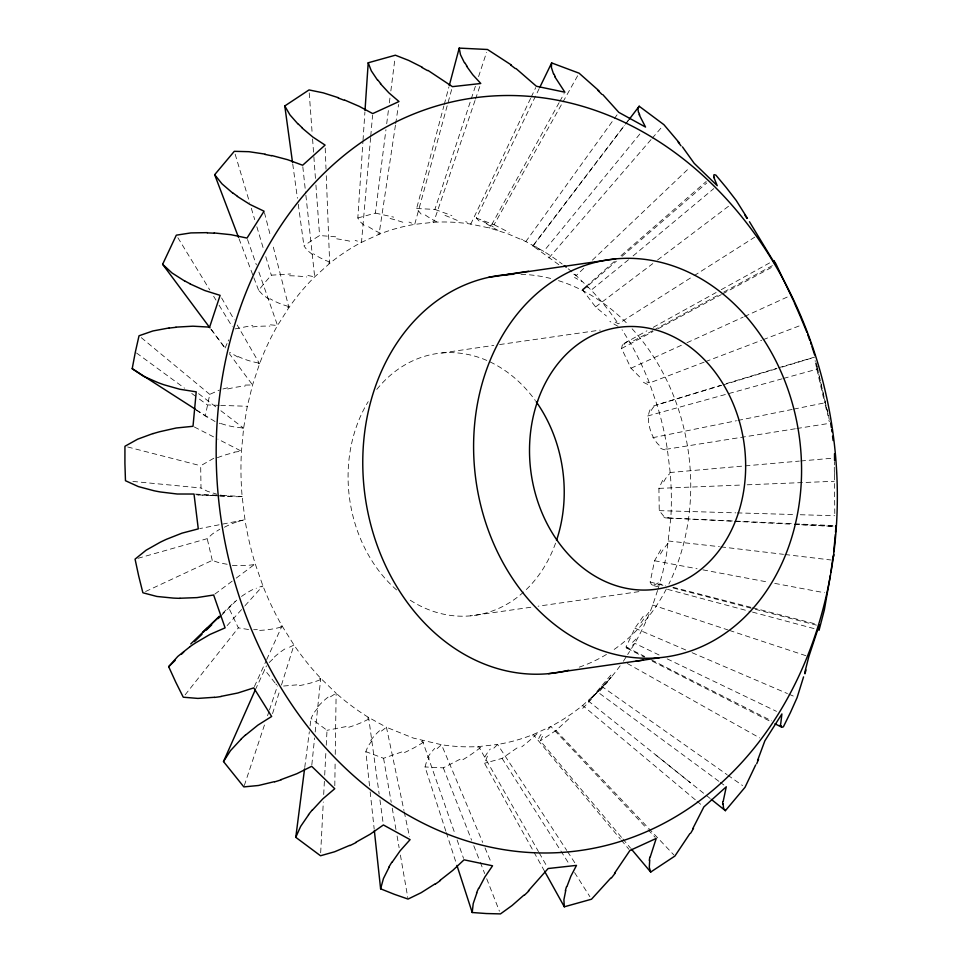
<?xml version="1.0" encoding="UTF-8"?>
<svg xmlns="http://www.w3.org/2000/svg" width="962" height="962" viewBox="0 0 962 962"><rect width="100%" height="100%" fill="white"/><g stroke="black" fill="none" stroke-linecap="round" stroke-linejoin="round"><path stroke-width="0.72" stroke-dasharray="4.81 3.61" d="M834.788 513.6L834.294 467.159M334.8 785.726L335.137 761.868M335.245 754.412L336.135 693.253L320.719 678.294A263.335 214.081 81.8 0 1 293.987 645.009L282.046 625.913A263.335 214.081 81.8 0 1 262.903 585.822L255.243 563.888A263.335 214.081 81.8 0 1 244.985 519.72L242.135 496.452A263.335 214.081 81.8 0 1 241.45 451.214L243.614 428.186L247.306 406.289L252.561 384.968L259.572 363.756A263.335 214.081 81.8 0 1 277.537 325.505L288.925 307.551A263.335 214.081 81.8 0 1 314.682 276.864L329.677 263.396A263.335 214.081 81.8 0 1 361.484 242.364L379.04 234.307A263.335 214.081 81.8 0 1 414.718 224.362L433.67 222.258A263.335 214.081 81.8 0 1 470.791 224.086L489.826 228.078L508.032 233.886L525.865 241.558L543.698 251.359A263.335 214.081 81.8 0 1 562.169 264.021M213.804 458.249L200.673 465.752L201.01 487.999L207.479 491.317L216.63 494.131M663.888 516.402L659.247 510.63L658.91 488.371L663.323 478.932M834.355 464.947L834.487 461.592M639.61 376.888L631 368.23L621.572 348.509L622.173 345.562L623.749 343.674M320.671 852.777L323.304 801.995M323.701 794.528L324.386 781.084M324.699 775.107L325.865 752.705M326.25 745.237L327.02 730.302L311.039 718.398L314.069 712.565L319.107 706.541M364.093 225.349L359.98 221.525L357.828 217.989L362.927 141.823M363.023 140.38L364.911 112.025M370.623 137.554L361.484 242.364L355.182 240.44M370.755 136.063L372.583 115.103M445.839 831.168L425.024 766.954L426.226 762.746L429.256 757.731M311.832 764.814L314.586 737.962M315.199 731.998L320.719 678.294L319.42 678.847M539.201 88.564L476.346 218.085L479.413 221.356M357.828 217.989L375.384 213.107L385.942 129.69M386.7 123.725L388.588 108.838M389.333 102.874L390.091 96.921M390.849 90.957L394.997 58.189M304.75 767.448L309.331 731.769M310.089 725.829L311.039 718.398M395.454 125.132L379.04 234.307L377.97 233.826M395.683 123.665L398.569 104.485M215.055 421.524L205.363 415.62L209.764 394.36L219.276 390.127M660.774 549.747L654.557 560.75L650.156 582.01L651.418 584.439L653.354 585.557M659.198 445.238C651.094 438.323 644.793 417.845 650.697 408.646M369.54 785.942L365.849 751.659L367.869 746.476L371.837 740.8M421.091 214.069L416.63 208.513L443.879 105.904M444.264 104.461L448.857 87.121M451.635 89.55L414.718 224.362L409.006 222.066M272.547 713.612L279.701 690.752M281.481 685.028L293.987 645.009L287.722 648.099M416.63 208.513L434.896 209.415L475.745 85.197M478.571 76.623L486.556 52.357M657.575 590.452L652.741 605.062A263.335 214.081 81.8 0 1 634.776 643.325L627.669 654.521M658.008 589.129L662.59 573.196L666.558 554.473L670.851 517.616A263.335 214.081 81.8 0 0 670.177 472.378L667.327 449.11A263.335 214.081 81.8 0 0 657.058 404.942L649.41 383.008A263.335 214.081 81.8 0 0 630.254 342.917L622.053 329.786M244.324 785.485L265.175 722.835M267.544 715.716L268.963 711.447M269.432 710.016L277.489 685.822M475.024 100.481L433.67 222.258L432.732 221.777M475.505 99.074L480.315 84.909M211.412 329.521L225.721 348.809L225.024 348.196L227.092 343.434M643.205 616.269L634.896 628.186L626.058 647.005L626.719 648.16L628.318 647.955M255.327 689.766L266.51 665.836M254.401 686.531L266.077 660.942M266.69 659.595L282.046 625.913L280.663 626.334M228.162 341.065L228.703 339.887M530.591 98.401L470.791 224.086L465.728 221.609M531.228 97.054L535.738 87.59M710.197 798.508L588.6 701.178L611.832 673.953M558.826 264.694L532.84 245.911L624.939 124.675M559.114 102.657L489.826 228.078L489.021 227.621M559.836 101.347L564.165 93.506M476.346 218.085L494.071 224.723L562.229 103.235M562.962 101.924L577.621 75.806M623.388 661.267L626.959 655.651M487.445 756.204L484.535 763.263L544.372 870.911M542.436 736.291L540.331 740.836L621.897 837.83M221.392 615.452L237.782 599.11M617.075 114.827L525.865 241.558L521.476 239.117M625.829 123.521L628.475 120.034M532.9 246.068L624.639 125.361M625.553 124.17L628.282 120.587M269.264 299.374L262.951 294.997L258.646 290.296L264.839 282.6L271.32 275.192L290.608 273.942M185.125 694.853L238.348 627.861L228.92 608.14M639.826 134.043L543.698 251.359L543.013 250.974M548.881 257.984L651.238 139.358M652.224 138.227L662.938 125.806M227.104 625.637L244.011 606.842M244.997 605.735L262.903 585.822L256.157 588.299M547.727 729.737L550.829 726.454A263.335 214.081 81.8 0 0 582.635 705.423L597.618 691.967A263.335 214.081 81.8 0 0 620.454 665.379M269.204 662.505L274.639 657.311M592.063 697.739L611.159 677.248L590.728 699.121L591.365 698.46M137.951 558.309L207.215 538.66L212.674 533.754L219.817 529.208M493.891 748.111L497.582 744.456A263.335 214.081 81.8 0 0 533.261 734.523L550.829 726.454L647.005 828.643M593.638 696.103L597.618 691.967L719.071 781.457M590.259 699.614L588.648 701.214M581.95 706.12L582.635 705.423L695.839 800.228M222.607 613.275L235.101 601.31M652.248 605.543L652.741 605.062L727.945 629.93M583.754 268.362L576.178 275.565L572.45 273.388M592.412 260.125L689.838 167.436M437.169 748.568L441.522 744.732A263.335 214.081 81.8 0 0 478.643 746.572L497.582 744.456L566.738 850.42M568.782 718.867L555.976 730.483L540.331 740.836M532.455 735.269L533.261 734.523L620.346 839.008M614.369 261.448L582.419 289.718L595.574 306.926L606.457 316.017M621.007 255.664L706.18 181.505M582.431 290.56L616.353 261.195M622.005 256.313L706.805 182.924M628.487 259.764L591.017 290.247M633.092 255.916L713.792 188.6M632.467 645.358L634.776 643.325L660.425 655.639M381.433 731.06L386.447 727.272L413.263 738.058L441.522 744.732L482.696 842.399M477.693 747.33L478.643 746.572L538.516 851.671M517.003 747.967L502.092 758.381L484.535 763.263M595.574 306.926L652.789 263.612M657.551 260.005L730.242 204.954M214.839 594.119L235.041 579.004M236.231 578.114L255.243 563.888L253.812 564.153M668.253 540.969L719.396 546.681M312.313 254.449L307.118 250.168L303.944 245.887L311.676 240.524L319.588 235.546L338.66 237.025M330.447 696.801L336.135 693.253A263.335 214.081 81.8 0 0 368.614 717.46L386.447 727.272L403.956 810.461M421.404 741.474L422.486 740.752L455.134 834.307M582.9 288.853L584.319 288.444M615.175 322.078L618.313 323.809L692.844 276.479M694.107 275.673L754.737 237.157M460.004 759.258L443.29 767.856L425.024 766.954M623.977 343.506L646.909 330.82M653.27 327.296L716.101 292.532M721.223 289.682L771.259 262.001M367.424 718.121L368.614 717.46L379.148 794.035M652.645 330.736L629.761 342.773M653.968 330.026L718.506 294.937M723.773 292.075L773.833 264.863M621.572 348.509L653.078 331.481M658.321 328.643L721.32 294.588M722.63 293.879L773.821 266.209M657.623 585.112L659.752 583.862L665.548 585.353M145.599 591.498L212.265 560.389L219.432 562.878L227.994 564.417M631 368.23L681.673 345.142M687 342.712L743.157 317.135M744.516 316.51L788.287 296.573M401.683 751.971L383.573 758.284L365.849 751.659M669.744 472.546L799.29 461.099M704.148 362.145L649.41 383.008L646.753 381.89M705.555 361.616L761.712 340.223M763.106 339.682L802.416 324.711M532.864 245.875L535.088 246.729M235.125 328.908L252.778 325.36M653.739 405.856L720.851 385.257M726.466 383.549L776.995 368.23M721.789 385.329L656.613 404.942M723.232 384.896L776.442 368.783M782.202 367.039L813.84 357.455M778.39 367.821L814.766 357.046M346.019 726.599L327.02 730.302M237.891 521.464L244.985 519.72L199.735 528.595M222.931 388.997L227.741 387.77M647.666 415.981L782.118 378.824M783.561 378.415L816.822 369.228L816.618 368.278M652.705 437.71L736.471 420.731M737.938 420.442L792.303 409.415M793.782 409.115L824.638 402.862L827.272 413.071M234.175 452.14L241.45 451.214L217.881 439.093M795.333 428.763L667.327 449.11L665.007 448.725M796.801 428.523L829.172 423.388M296.789 684.872L282.792 686.11M441.774 352.982L493.807 345.394M638.912 591.642L538.119 606.204M499.567 344.564L600.3 330.086M530.82 607.262L470.538 615.848M800.781 460.978L833.429 458.116M240.68 496.548L242.135 496.452L220.262 495.358M668.722 518.037L832.924 525.577M245.274 385.077L252.561 384.968L229.305 353.631M658.91 488.371L741.329 485.04M747.173 484.8L834.234 481.289M257.347 629.641L253.643 629.701M659.247 510.63L735.75 512.854M737.253 512.89L794.251 514.55M800.252 514.73L834.751 515.728M219.216 405.327L207.383 404.93L197.775 397.883M220.695 405.375L247.306 406.289M242.171 428.126L243.614 428.186L219.913 410.004M198.1 494.913L218.602 495.851M219.973 495.911L230.471 496.368L196.597 494.817M195.478 494.107L218.807 495.274M667.46 517.941L733.128 521.26M734.439 521.32L791.738 524.218M794.492 524.362L834.042 526.37L794.66 524.374M270.43 324.819L277.537 325.505L258.345 270.502M248.581 629.533L238.348 627.861M132.864 481.433L201.01 487.999M720.887 546.861L783.501 554.328M784.992 554.509L831.216 560.016M375.384 213.107L393.65 217.123M258.177 363.552L259.572 363.756L237.229 325.048M307.912 275.493L314.682 276.864L305.856 195.009M654.557 560.75L697.065 568.746M702.921 569.853L768.878 582.275M774.735 583.381L824.566 592.76M287.614 307.227L288.925 307.551L272.595 244.276M127.645 446.969L200.673 465.752M672.811 587.217L751.13 607.371M752.585 607.743L816.401 624.17M650.156 582.01L664.61 585.762M673.28 588.01L753.895 608.91M755.314 609.283L816.413 625.12M653.619 585.617L657.792 586.736M667.544 589.345L751.057 611.724M752.476 612.097L814.778 628.787M434.896 209.415L451.839 215.584M729.364 630.399L805.976 655.723M328.475 262.975L329.677 263.396L326.25 175.048M219.276 423.196L220.334 423.569M634.896 628.186L687.121 650.565M692.075 652.693L787.445 693.566M788.828 694.155L794.323 696.512M237.891 357.058L229.629 352.332M667.171 658.874L776.502 711.363M494.071 224.723L509.259 232.515M626.058 647.005L644.72 656.481M651.394 659.86L771.584 720.839M626.887 648.208L644.444 657.166M652.284 661.171L771.091 721.777M194.312 426.972L216.57 438.419M627.32 663.479L759.619 737.878M196.092 410.089L208.994 418.338M196.212 409.752L205.363 415.62M601.274 686.074L727.056 774.65M727.825 775.192L742.568 785.581M136.532 353.006L184.572 388.203M191.775 393.482L196.585 397.005M720.273 782.346L723.869 785.004M198.593 393.65L218.735 409.103M655.976 755.11L690.572 782.948M141.294 337.662L209.764 394.36M696.981 801.19L702.705 805.976M555.976 730.483L673.881 854.965M648.039 829.725L655.194 837.337M275.805 683.85L276.647 684.836M622.859 838.972L630.531 848.099M274.964 682.852L264.346 669.444M621.308 840.163L628.968 849.35M210.762 329.016L225.024 348.196M567.556 851.659L574.867 862.878M502.092 758.381L560.076 849.735M560.882 851.009L569.745 864.958M574.579 872.582L589.886 896.68M177.874 237.71L209.752 289.911M213.636 296.272L215.969 300.084M219.083 305.182L232.311 326.815M221.609 297.943L234.259 319.877M539.261 852.969L547.39 867.231M485.016 847.907L491.39 863.034M443.29 767.856L471.608 840.187M473.785 845.754L479.773 861.05M480.327 862.433L484.68 873.568M486.712 878.739L499.422 911.194M239.045 238.768L253.343 276.371M253.872 277.765L258.646 290.296M247.511 239.49L256.373 264.863M457.118 839.982L463.552 858.405M446.308 832.599L456.481 863.984M235.149 154.173L249.615 202.585M251.322 208.273L254.726 219.661M256.854 226.779L263.66 249.567M265.789 256.686L271.32 275.192M827.993 415.68L827.464 413.768M816.822 369.228L824.638 402.862M212.265 560.389L207.215 538.66M264.442 212.638L270.743 237.085M816.101 362.578L817.099 366.714M817.423 368.097L829.28 419.468M816.798 365.752L828.595 416.558M404.256 811.916L409.487 836.724M816.425 367.388L815.572 363.083M383.573 758.284L391.221 802.284M392.243 808.152L396.067 830.146M397.09 836.014L399.122 847.75M400.408 855.074L407.792 897.606M815.283 361.496L815.139 360.606M292.737 164.009L297.426 198.256M298.244 204.209L303.944 245.887M379.954 799.927L383.189 823.484M302.814 166.739L305.7 193.53M370.178 791.906L374.194 829.172M309.235 92.917L312.145 133.021M312.578 138.973L313.768 155.315M313.877 156.794L315.488 179.088M315.921 185.029L319.588 235.546M325.204 148.088L326.01 169.059M520.971 274.314A200.673 163.143 81.8 0 1 551.827 278.752M558.441 280.639A200.673 163.143 81.8 0 1 628.162 324.627M632.094 328.788A200.673 163.143 81.8 0 1 668.891 584.018M666.353 589.009A200.673 163.143 81.8 0 1 611.339 651.346M606.445 654.437A200.673 163.143 81.8 0 1 578.114 667.52M834.703 474.651A230.603 5.135 87.5 0 1 834.727 471.945M829.34 421.693A230.603 5.952 78.9 0 1 828.883 420.298M497.979 230.363A125.613 11.965 21.2 0 1 486.399 223.701M482.756 221.308A134.536 4.353 26.4 0 1 493.121 226.707M568.217 268.795A263.335 214.081 81.8 0 1 576.178 275.565L591.594 290.536A263.335 214.081 81.8 0 1 618.313 323.809M445.009 215.404A134.536 22.21 14.6 0 1 458.73 221.044M436.592 221.765A125.613 29.233 9.6 0 1 424.242 214.261M539.838 249.771A125.613 3.595 33.2 0 1 534.8 245.659M581.842 281.433A134.536 11.147 38.8 0 1 581.204 281.108M577.729 279.257A134.536 11.147 38.8 0 1 574.542 277.441M584.018 288.131A125.613 16.402 46 0 1 588.251 287.241M618.073 326.286A134.536 23.232 51.9 0 1 609.86 321.332M624.218 344.42A125.613 25.577 59.5 0 1 628.98 341.378M647.715 384.379A134.536 31.073 65.8 0 1 640.848 380.507M651.334 410.413A125.613 30.483 73.6 0 1 656.565 404.774M665.175 449.819A134.536 34.127 80.1 0 1 659.463 447.546M663.732 481.818A125.613 30.784 88.1 0 1 669.829 473.617M668.746 517.664A134.536 32.203 -85.4 0 1 663.792 517.412M660.425 554.028A125.613 26.479 -77.7 0 1 667.893 543.542M658.273 582.816A134.536 25.421 -71.4 0 1 653.547 584.932M640.945 622.919A125.613 17.845 -64.1 0 1 650.264 610.642M636.002 639.008A134.536 14.25 -58.1 0 1 630.639 643.963M599.855 691.005A125.613 5.483 -51.3 0 1 607.323 682.323M591.762 698.689A125.613 9.776 -39.2 0 1 580.555 710.449M538.744 738.624A134.536 17.965 -33.7 0 1 541.871 733.248M537.073 733.705A125.613 26.888 -27.5 0 1 521.789 746.813M484.884 756.986A134.536 36.833 -22.1 0 1 490.271 749.037M480.687 747.354A125.613 44.685 -15.9 0 1 462.878 759.715M427.453 757.791A134.536 55.832 -10.3 0 1 434.692 748.448M423.424 742.171A125.613 61.953 -3.8 0 1 403.487 752.993M370.635 740.512A134.536 73.701 2.3 0 1 379.762 730.483M368.723 719.071A125.613 77.525 9.6 0 1 347.09 727.765M318.398 706.168A134.536 89.201 16.5 0 1 329.425 696.091M320.178 679.785A125.613 90.332 25.2 0 1 297.342 685.942M274.35 657.046A134.536 101.275 33.5 0 1 287.193 647.498M281.024 627.092A125.613 99.495 44.3 0 1 257.551 630.459M241.498 596.452A134.536 109.115 54.5 0 1 255.976 587.974M253.92 564.61A125.613 104.401 67.5 0 1 231.614 565.259M224.386 527.236A134.536 112.181 78.9 0 1 237.903 521.524M240.68 496.645A125.613 104.714 -87.2 0 1 220.322 495.045M217.376 457.72A134.536 110.257 -76.2 0 1 234.211 452.645M242.232 427.849A125.613 100.397 -63.5 0 1 220.418 423.352M227.729 388.997A134.536 103.475 -54.4 0 1 245.142 386.015M258.465 362.951A125.613 91.775 -43.9 0 1 238.227 356.565M252.381 326.948A134.536 92.304 -36.5 0 1 269.889 326.118M288.299 306.385A125.613 79.401 -27.9 0 1 269.985 298.725M289.586 275.757A134.536 77.501 -21.7 0 1 306.746 276.996M329.774 262.073A125.613 64.141 -14.3 0 1 313.552 253.812M336.676 238.829A134.536 60.077 -8.9 0 1 353.042 241.919M380.194 233.117A125.613 47.03 -2.1 0 1 366.065 224.94M390.115 218.482A134.536 41.222 3 0 1 405.315 223.076M555.567 543.169A132.251 107.516 81.8 0 1 407.948 598.713M396.597 589.934A132.251 107.516 81.8 0 1 368.218 401.623M376.791 389.418A132.251 107.516 81.8 0 1 535.365 400.577"/><path stroke-width="1.44" d="M723.075 803.775L723.58 808.453L725.396 810.677L745.021 787.301L755.663 764.958M365.007 110.534L368.205 62.783L395.37 55.207L408.67 60.414L422.474 67.34M835.521 532.202L835.93 525.721L835.497 526.442M835.365 534.367L833.753 551.599M723.183 801.43L726.274 786.784L703.847 806.938L692.688 828.823M834.559 460.497L834.523 453.619M833.248 555.904L830.879 572.137M349.735 845.345L334.68 851.755L320.514 855.759L295.779 837.325L304.557 768.939M649.711 860.148L649.29 867.279L650.685 872.065L674.903 856.048L689.922 833.561M434.752 884.09L421.176 892.688L408.056 899.073L394.264 894.275L380.615 888.816L383.429 878.559L389.189 867.039M830.398 575.3L824.362 609.872L819.131 629.966M153.078 433.634A230.603 214.069 -72 0 1 159.644 431.734L176.226 427.994L193.001 426.298L196.224 391.835L179.846 389.261L164.009 384.788A230.603 208.381 -52.2 0 1 157.84 382.539L143.518 376.25L132.203 368.687L135.329 352.128L139.021 335.774L152.898 330.964L169.132 327.934M650.264 856.877L656.216 838.431L629.918 850.492L614.526 873.28M449.242 85.678L459.223 48.1L487.493 49.495L511.339 64.995M565.728 890.547L563.9 899.735L564.321 906.793L591.498 899.217L610.846 877.981M804.677 672.943L808.814 656.661L819.299 624.915L818.939 629.785M803.571 676.875L797.065 697.691L790.511 712.373L783.381 726.827L781.697 727.236L780.843 725.252M295.779 837.325L300.649 826.394L308.658 814.73M566.931 886.543L570.875 876.19L576.503 865.379L548.124 868.53L528.378 890.836M599.025 90.849L579.088 73.184L551.647 62.927L551.394 67.46L553.463 73.809M476.875 892.904L473.22 903.583L472.21 912.505L486.267 913.539L500.48 913.9L512.109 905.495L523.809 895.225M757.551 760.497L764.862 740.824L781.902 713.948L780.711 723.977M209.872 327.814L162.626 264.31L176.311 235.173L190.873 232.912L207.359 232.636M274.555 781.625L258.513 785.485L243.843 786.904L223.497 761.555L255.327 689.766M478.86 888.383L484.836 877.055L492.556 865.788L464.045 859.824L452.801 870.357L440.127 880.278M539.862 87.205L551.647 62.927M223.497 761.555L230.507 750.625L240.765 739.55M392.063 862.301L400.228 850.685L410.101 839.646L383.393 824.963L370.226 834.186L355.772 842.339M214.346 697.294L197.871 698.412L183.261 697.209L175.721 682.094L168.675 666.678L177.814 656.409L190.127 646.596M629.184 119.384L639.177 106.241L663.912 124.675L679.557 143.158M238.516 237.373L214.67 174.699L234.295 151.323L248.99 151.695L265.127 154.124M312.446 810.052L322.823 798.869L334.752 788.72L311.676 766.305L296.897 773.701L281.084 779.605M207.527 627.873L202.874 632.407L219.516 616.233L190.753 643.927M168.675 666.678L175.132 660.401M181.59 654.136L183.742 652.044M194.492 641.594L202.032 634.271M206.325 630.086L211.712 624.867M218.17 618.59L220.322 616.498M245.43 735.208L257.9 725.132L271.657 716.474L253.776 687.878L237.806 693.001L221.14 696.356M292.532 162.53L284.788 105.952L309.018 89.935L323.28 92.857L338.504 97.739M639.177 106.241L637.89 108.393L638.479 112.554M153.054 433.525L137.638 439.189L124.94 446.272L124.916 463.383L125.469 480.711L138.348 486.58L153.908 490.728A230.603 215.572 -82.1 0 0 160.534 491.991L177.224 494.011L194.011 494.035L198.28 528.884L182.01 533.152L166.33 539.333A230.603 216.065 73.4 0 0 160.221 542.243L146.128 550.192L135.065 559.138L138.684 575.985L142.881 592.772L156.89 596.464L173.196 598.075A230.603 215.235 62.7 0 0 180.026 598.34M615.764 258.85L488.78 277.309M548.58 673.677L643.494 660.076M504.93 274.819L528.559 271.26M635.774 661.267L659.403 657.707A200.673 163.143 81.8 0 0 767.423 345.647A200.673 163.143 81.8 0 0 485.918 371.488A200.673 163.143 81.8 0 0 659.403 657.707M175.95 327.14L192.917 326.19L209.62 327.116L220.118 295.358L204.702 290.512L190.199 283.982M180.014 598.244L196.994 597.606L213.648 595.009L225.108 627.849L209.872 634.499L195.599 642.881A230.603 210.498 41.6 0 0 190.103 646.56M214.177 232.96L230.928 234.692L247.018 238.071L264.069 211.207L250.072 204.497L237.337 196.44M271.705 155.495L287.674 159.716L302.645 165.248L325.084 145.094L312.878 137.061L302.2 128.102M344.624 100.048L359.295 106.373L372.703 113.6L399.002 101.539L388.84 92.809L380.363 83.646M774.999 723.773L781.529 727.104M184.632 281.012L172.054 272.992L162.626 264.31M427.958 70.394L452.429 86.652L480.796 83.49L472.775 74.759L466.51 66.101M132.203 368.687L195.274 409.151M232.551 192.929L221.994 183.85L214.67 174.699M516.017 68.542L536.375 86.243L564.886 92.208L554.761 76.659M711.375 799.446L725.396 810.677M298.28 124.338L289.959 114.899L284.788 105.952M602.825 94.637L618.831 112.386L645.538 127.068L639.105 114.586M631.493 849.242L650.685 872.065M682.443 146.873L694.179 163.312L717.255 185.714L713.804 177.321M377.369 79.906L371.296 70.827L368.205 62.783M747.45 218.35L736.207 200.445L726.202 187.506L715.848 175.096L714.057 174.651L713.648 176.262M749.458 221.717L775.144 264.141L773.749 260.582L775.817 263.66L792.736 299.17M464.393 62.674L460.461 54.654L459.223 48.1M544.745 871.56L564.321 906.793M793.265 300.36L793.782 301.527M794.275 302.645L799.699 314.983M800.095 315.897L806.914 332.311M807.659 334.343L809.86 340.488M810.569 342.544L811.267 344.6M811.964 346.669L814.634 354.942M456.938 865.415L472.21 912.505M830.651 423.148L831.324 427.489M831.649 429.653L831.95 431.83M832.551 436.183L833.104 440.536M374.35 830.663L380.615 888.816M568.782 670.225A200.673 163.143 81.8 0 1 365.115 496.344A200.673 163.143 81.8 0 1 513.66 274.302M555.314 76.876A230.603 63.877 28.7 0 1 553.968 74.026M510.666 65.043A230.603 82.985 21.3 0 1 515.343 68.579M466.967 66.162A230.603 91.979 18.1 0 1 464.838 62.734M422.029 67.556A230.603 111.953 10.8 0 1 427.489 70.599M380.724 83.586A230.603 120.996 7.6 0 1 377.705 79.858M338.215 98.028A230.603 140.452 -0.1 0 1 344.336 100.325M302.453 127.982A230.603 148.93 -3.5 0 1 298.533 124.23M264.983 154.413A230.603 166.534 -12 0 1 271.549 155.784M237.494 196.296A230.603 173.894 -16 0 1 232.708 192.797M207.311 232.888A230.603 188.432 -26.2 0 1 214.117 233.201M190.284 283.874A230.603 194.168 -31.3 0 1 184.716 280.904M169.132 328.114A230.603 204.641 -45.1 0 1 175.938 327.32M221.176 696.512A230.603 207.407 33.7 0 1 214.382 697.45M240.668 739.465A230.603 197.739 19 0 1 245.334 735.136M281.193 779.821A230.603 192.604 13.4 0 1 274.663 781.853M308.489 814.658A230.603 178.679 2.7 0 1 312.277 809.968M355.988 842.58A230.603 171.861 -1.6 0 1 349.94 845.586M388.937 867.002A230.603 154.593 -10.2 0 1 391.811 862.241M440.464 880.483A230.603 146.573 -13.9 0 1 435.077 884.294M476.551 892.928A230.603 127.128 -21.6 0 1 478.523 888.407M528.86 890.932A230.603 118.458 -24.9 0 1 524.29 895.333M565.355 890.704A230.603 98.16 -32.2 0 1 566.522 886.687M615.163 873.171A230.603 89.442 -35.5 0 1 611.483 877.897M649.302 860.449A230.603 69.661 -42.7 0 1 649.819 857.202M693.506 828.354A230.603 61.508 -46.1 0 1 690.752 833.092M722.69 804.244A230.603 43.579 -53.5 0 1 722.739 801.959M758.561 759.307A230.603 36.544 -57 0 1 756.697 763.768M780.567 725.841A230.603 21.693 -64.8 0 1 780.362 724.699M806.012 669.973A230.603 16.27 -68.4 0 1 804.953 673.821M819.275 629.1A230.603 5.471 -76.5 0 1 818.999 629.569M833.91 554.701A230.603 2.056 -80.3 0 1 833.693 556.349M775.252 263.492A230.603 3.03 62.8 0 1 774.843 262.494M744.865 215.007A230.603 12.374 54.5 0 1 746.945 218.458M714.441 178.09A230.603 17.833 50.9 0 1 714.165 176.888M678.126 142.111A230.603 31.433 43 0 1 681.036 145.839M639.718 115.043A230.603 38.576 39.6 0 1 639.021 112.963M598.051 90.548A230.603 55.519 32 0 1 601.851 94.324M564.189 265.584A263.335 214.081 81.8 0 1 566.209 267.171M536.195 401.743A132.251 107.516 81.8 0 1 556.517 540.403M537.626 401.082A132.251 107.516 81.8 0 0 651.959 589.706A132.251 107.516 81.8 0 0 723.159 384.054A132.251 107.516 81.8 0 0 537.626 401.082M239.514 309.872A380.05 308.97 81.8 0 0 568.085 851.935A380.05 308.97 81.8 0 0 772.666 260.93A380.05 308.97 81.8 0 0 239.514 309.872"/></g></svg>
